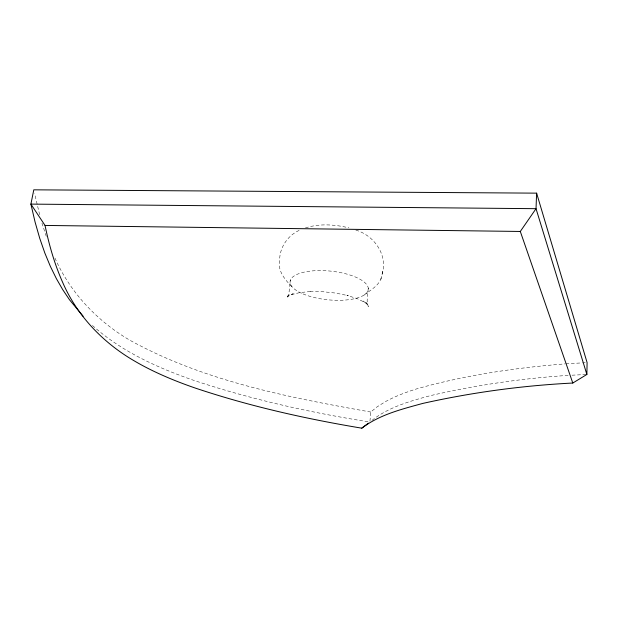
<?xml version="1.0" encoding="UTF-8"?>
<svg xmlns="http://www.w3.org/2000/svg" width="618" height="618" viewBox="0 0 618 618"><rect width="100%" height="100%" fill="white"/><g stroke="black" fill="none" stroke-linecap="round" stroke-linejoin="round"><path stroke-width="0.46" stroke-dasharray="3.09 2.32" d="M369.958 421.136L370.738 412.028L377.05 406.899L384.859 401.963A275.867 69.826 2 0 1 417.521 388.622C465.586 375.165 515.242 367.795 564.952 363.894M382.04 274.438C388.282 255.265 374.214 235.481 355.837 230.089M368.251 288.119L367.154 300.348L367.316 303.554L368.367 306.598L366.366 302.642L368.143 305.137L363.16 301.036L365.308 302.666L357.243 298.672L346.937 295.334L348.258 295.651L335.613 293.063L322.287 291.657L309.317 291.541L310.607 291.503L299.722 292.6L290.839 294.809L293.241 293.658L287.339 296.617L289.572 294.539L286.613 297.976L288.258 295.211L289.062 292.105L290.46 279.908M364.118 295.056C370.746 289.803 380.371 285.076 381.708 275.79M380.873 279.429L382.897 270.723M371.99 420.387C388.807 406.968 410.136 401.144 430.553 395.605C475.821 385.161 521.947 378.363 568.313 375.381M299.104 230.421C287.787 235.589 279.769 247.262 279.645 259.792C277.235 271.047 285.315 280.232 292.739 287.517M305.423 227.926C319.436 223.361 334.74 224.45 348.892 227.864M565.864 363.824L581.553 362.921M582.48 362.874L585.254 362.72M572.029 375.196L586.868 374.462M367.973 421.731C309.178 412.384 250.869 399.274 194.315 380.549C157.683 367.888 121.491 351.542 92.376 325.416L91.039 324.11M370.738 412.028C288.312 397.366 203.755 381.097 129.765 340.17C96.624 320.734 69.177 291.495 54.052 255.999M46.25 236.323L41.916 222.974M39.637 214.678L34.608 193.504M303.044 293.921A39.313 14.407 5.8 0 0 367.471 291.812A39.313 14.407 5.8 0 0 317.003 270.63A39.313 14.407 5.8 0 0 303.044 293.921"/><path stroke-width="0.93" d="M586.868 374.462L536.03 208.683L30.9 204.11C35.605 211.225 40.317 218.332 45.037 225.439C49.1 245.006 54.616 264.326 62.766 282.611C77.173 315.883 103.368 343.013 134.593 361.059A285.995 94.083 5 0 0 195.558 388.158C249.68 406.273 305.531 418.811 361.785 428.174C379.514 414.701 401.6 409.224 422.673 403.446C472.021 392.407 522.303 385.593 572.793 383.036L586.868 374.462L587.1 362.619L536.609 193.148L33.789 189.826L30.9 204.11L35.095 222.117L39.753 238.37L44.859 253.086L50.398 266.443L56.362 278.602L62.75 289.695L69.548 299.823L83.106 316.184M536.609 193.148L536.03 208.683L520.302 231.456L572.793 383.036M361.785 428.174L368.405 423.16M45.037 225.439L520.302 231.456"/></g></svg>
